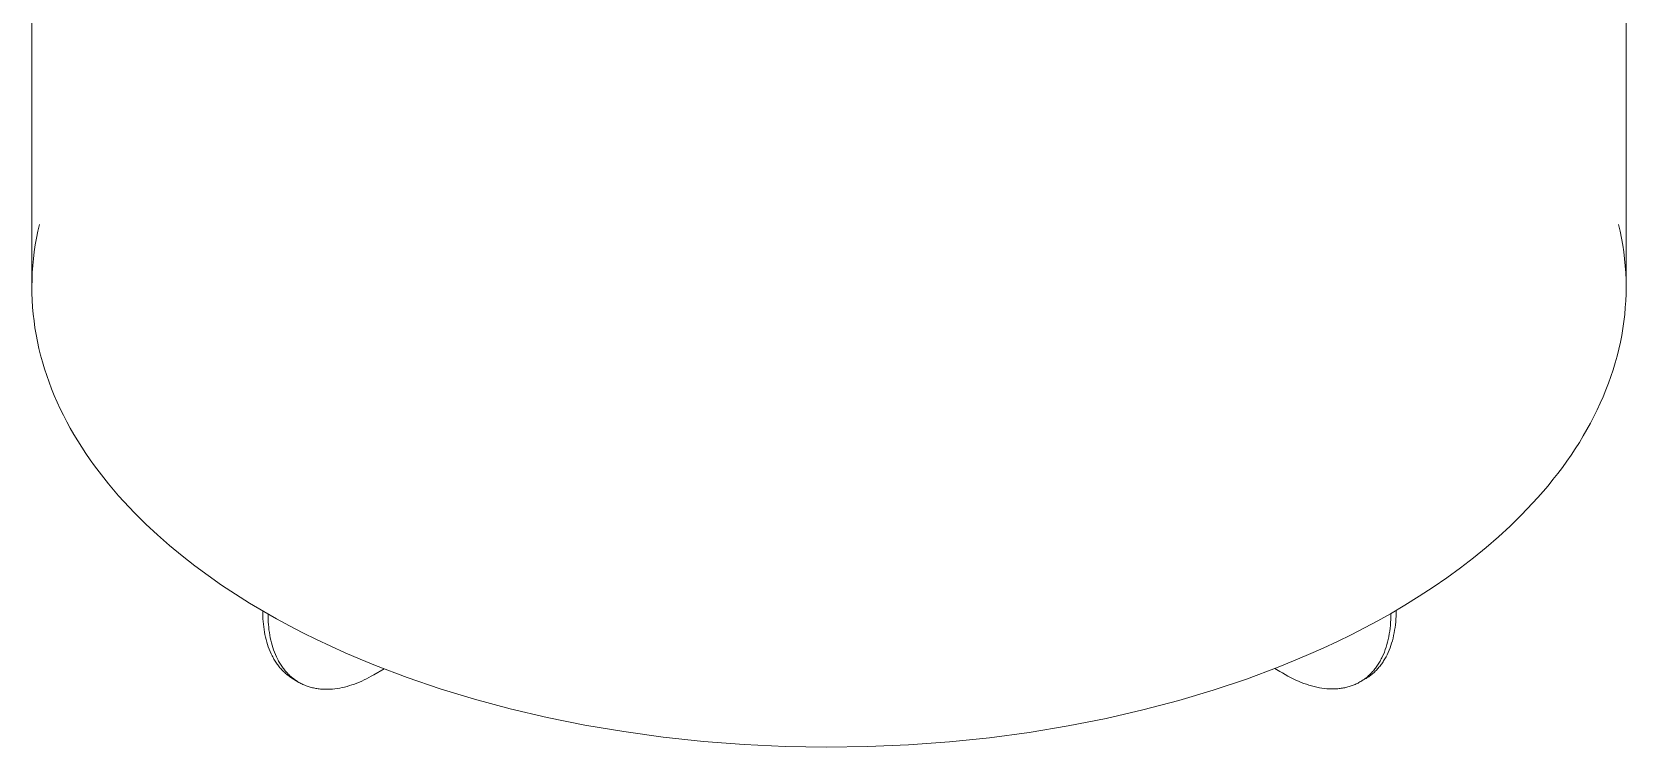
# Model space of a CAD drawing. Header units: millimetres. Extents: x -93 to 2210, y -85 to 1555.
# Drawn here: x 1570 to 2210, y 846 to 1133 of the extents above; entities that cross this region are included whole.
import ezdxf

# ---------------------------------------------------------------- set-up
doc = ezdxf.new("R2010")
doc.units = ezdxf.units.MM
doc.layers.add('ZANO_R', color=7, linetype='Continuous', lineweight=0)

msp = doc.modelspace()

# ---------------------------------------------------------------- linework, layer by layer
at = {"layer": 'ZANO_R'}
for p, q in [((1570.3, 1324.85), (1570.3, 1030.91)), ((2210.3, 1324.85), (2210.3, 1030.91)), ((1573.3, 1056.15), (1572.68, 1053.41)), ((2207.92, 1053.39), (2207.3, 1056.15)), ((1572.13, 1050.65), (1571.66, 1047.89)), ((1572.68, 1053.41), (1572.13, 1050.65)), ((2208.48, 1050.62), (2207.92, 1053.39)), ((2208.95, 1047.84), (2208.48, 1050.62)), ((1571.25, 1045.13), (1570.92, 1042.36)), ((1571.66, 1047.89), (1571.25, 1045.13)), ((2209.36, 1045.06), (2208.95, 1047.84)), ((2209.7, 1042.27), (2209.36, 1045.06)), ((1570.46, 1036.81), (1570.35, 1034.03)), ((1570.65, 1039.59), (1570.46, 1036.81)), ((1570.92, 1042.36), (1570.65, 1039.59)), ((2209.96, 1039.48), (2209.7, 1042.27)), ((2210.14, 1036.68), (2209.96, 1039.48)), ((1570.35, 1034.03), (1570.3, 1031.25)), ((1570.3, 1031.25), (1570.33, 1028.47)), ((2210.26, 1033.88), (2210.14, 1036.68)), ((2210.3, 1031.09), (2210.26, 1033.88)), ((2210.27, 1028.29), (2210.3, 1031.09)), ((1570.33, 1028.47), (1570.43, 1025.69)), ((1570.43, 1025.69), (1570.6, 1022.92)), ((2209.98, 1022.69), (2210.16, 1025.49)), ((2210.16, 1025.49), (2210.27, 1028.29)), ((1570.6, 1022.92), (1570.85, 1020.14)), ((1570.85, 1020.14), (1571.16, 1017.37)), ((2209.41, 1017.11), (2209.73, 1019.9)), ((2209.73, 1019.9), (2209.98, 1022.69)), ((1571.16, 1017.37), (1571.55, 1014.6)), ((1571.55, 1014.6), (1572.01, 1011.84)), ((1572.01, 1011.84), (1572.54, 1009.09)), ((2207.99, 1008.77), (2208.54, 1011.55)), ((2208.54, 1011.55), (2209.01, 1014.33)), ((2209.01, 1014.33), (2209.41, 1017.11)), ((1572.54, 1009.09), (1573.14, 1006.34)), ((1573.14, 1006.34), (1573.82, 1003.61)), ((2206.69, 1003.25), (2207.38, 1006.01)), ((2207.38, 1006.01), (2207.99, 1008.77)), ((1573.82, 1003.61), (1574.56, 1000.88)), ((1574.56, 1000.88), (1575.37, 998.16)), ((2205.11, 997.77), (2205.94, 1000.5)), ((2205.94, 1000.5), (2206.69, 1003.25)), ((1575.37, 998.16), (1576.25, 995.45)), ((1576.25, 995.45), (1577.2, 992.75)), ((1577.2, 992.75), (1578.22, 990.07)), ((2202.21, 989.62), (2203.24, 992.32)), ((2203.24, 992.32), (2204.21, 995.04)), ((2204.21, 995.04), (2205.11, 997.77)), ((1578.22, 990.07), (1579.3, 987.4)), ((1579.3, 987.4), (1580.45, 984.74)), ((2199.93, 984.26), (2201.1, 986.93)), ((2201.1, 986.93), (2202.21, 989.62)), ((1580.45, 984.74), (1581.67, 982.1)), ((1581.67, 982.1), (1582.95, 979.48)), ((1582.95, 979.48), (1584.3, 976.87)), ((2197.39, 978.96), (2198.69, 981.6)), ((2198.69, 981.6), (2199.93, 984.26)), ((1584.3, 976.87), (1585.7, 974.28)), ((1585.7, 974.28), (1587.18, 971.71)), ((2193.09, 971.14), (2194.59, 973.73)), ((2194.59, 973.73), (2196.02, 976.34)), ((2196.02, 976.34), (2197.39, 978.96)), ((1587.18, 971.71), (1588.71, 969.16)), ((1588.71, 969.16), (1590.3, 966.62)), ((1590.3, 966.62), (1591.95, 964.11)), ((2189.91, 966.02), (2191.53, 968.57)), ((2191.53, 968.57), (2193.09, 971.14)), ((1591.95, 964.11), (1593.66, 961.62)), ((1593.66, 961.62), (1595.43, 959.15)), ((2184.7, 958.5), (2186.5, 960.99)), ((2186.5, 960.99), (2188.23, 963.49)), ((2188.23, 963.49), (2189.91, 966.02)), ((1595.43, 959.15), (1597.26, 956.7)), ((1597.26, 956.7), (1599.13, 954.27)), ((1599.13, 954.27), (1601.07, 951.87)), ((2180.93, 953.6), (2182.84, 956.04)), ((2182.84, 956.04), (2184.7, 958.5)), ((1601.07, 951.87), (1603.05, 949.49)), ((1603.05, 949.49), (1605.09, 947.14)), ((2174.88, 946.43), (2176.95, 948.79)), ((2176.95, 948.79), (2178.97, 951.18)), ((2178.97, 951.18), (2180.93, 953.6)), ((1605.09, 947.14), (1607.18, 944.81)), ((1607.18, 944.81), (1611.51, 940.22)), ((2168.37, 939.48), (2172.76, 944.09)), ((2172.76, 944.09), (2174.88, 946.43)), ((1611.51, 940.22), (1616.02, 935.75)), ((1616.02, 935.75), (1620.71, 931.38)), ((2159.02, 930.6), (2163.78, 934.98)), ((2163.78, 934.98), (2168.37, 939.48)), ((1620.71, 931.38), (1625.57, 927.12)), ((2154.09, 926.33), (2159.02, 930.6)), ((1625.57, 927.12), (1630.58, 922.98)), ((1630.58, 922.98), (1635.75, 918.96)), ((2143.76, 918.13), (2149, 922.17)), ((2149, 922.17), (2154.09, 926.33)), ((1635.75, 918.96), (1641.05, 915.05)), ((2138.38, 914.21), (2143.76, 918.13)), ((1641.05, 915.05), (1646.48, 911.26)), ((1646.48, 911.26), (1652.03, 907.59)), ((2127.25, 906.74), (2132.87, 910.42)), ((2132.87, 910.42), (2138.38, 914.21)), ((1652.03, 907.59), (1657.68, 904.04)), ((1657.68, 904.04), (1663.44, 900.62)), ((2115.68, 899.76), (2121.52, 903.19)), ((2121.52, 903.19), (2127.25, 906.74)), ((1662.97, 900.88), (1662.97, 900.89)), ((1662.97, 900.88), (1662.98, 899.8)), ((1665.09, 899.66), (1662.97, 900.88)), ((1662.98, 899.8), (1663.01, 898.72)), ((1663.01, 898.72), (1663.06, 897.65)), ((1663.06, 897.65), (1663.14, 896.58)), ((1663.14, 896.58), (1663.24, 895.52)), ((1663.44, 900.62), (1668.5, 897.74)), ((1665.09, 899.66), (1665.09, 899.66)), ((1665.1, 898.58), (1665.09, 899.66)), ((1665.13, 897.5), (1665.1, 898.58)), ((1665.18, 896.42), (1665.13, 897.5)), ((1665.26, 895.36), (1665.18, 896.42)), ((1668.5, 897.74), (1673.71, 894.91)), ((2105.34, 894.09), (2110.59, 896.91)), ((2110.59, 896.91), (2115.68, 899.76)), ((2115.75, 896.23), (2115.66, 895.06)), ((2115.82, 897.41), (2115.75, 896.23)), ((2115.85, 898.6), (2115.82, 897.41)), ((2115.87, 899.8), (2115.85, 898.6)), ((2115.87, 899.86), (2115.86, 899.86)), ((2117.99, 901.09), (2115.87, 899.86)), ((2115.87, 899.86), (2115.87, 899.8)), ((2117.68, 895.31), (2117.79, 896.43)), ((2117.79, 896.43), (2117.88, 897.56)), ((2117.88, 897.56), (2117.94, 898.71)), ((2117.94, 898.71), (2117.98, 899.86)), ((2117.98, 901.09), (2117.99, 901.09)), ((2117.98, 899.86), (2117.99, 901.03)), ((2117.99, 901.09), (2117.99, 901.03)), ((1663.24, 895.52), (1663.36, 894.46)), ((1663.36, 894.46), (1663.5, 893.41)), ((1663.5, 893.41), (1663.67, 892.38)), ((1663.67, 892.38), (1663.87, 891.35)), ((1663.87, 891.35), (1664.09, 890.34)), ((1664.09, 890.34), (1664.33, 889.34)), ((1665.36, 894.29), (1665.26, 895.36)), ((1665.48, 893.24), (1665.36, 894.29)), ((1665.63, 892.19), (1665.48, 893.24)), ((1665.8, 891.15), (1665.63, 892.19)), ((1665.99, 890.13), (1665.8, 891.15)), ((1666.21, 889.11), (1665.99, 890.13)), ((1673.71, 894.91), (1679.09, 892.12)), ((1679.09, 892.12), (1684.62, 889.38)), ((2094.38, 888.61), (2099.94, 891.33)), ((2099.94, 891.33), (2105.34, 894.09)), ((2115.02, 890.53), (2114.79, 889.45)), ((2115.22, 891.64), (2115.02, 890.53)), ((2115.39, 892.76), (2115.22, 891.64)), ((2115.54, 893.9), (2115.39, 892.76)), ((2115.66, 895.06), (2115.54, 893.9)), ((2116.47, 888.92), (2116.74, 889.94)), ((2116.74, 889.94), (2116.98, 890.98)), ((2116.98, 890.98), (2117.19, 892.04)), ((2117.19, 892.04), (2117.38, 893.11)), ((2117.38, 893.11), (2117.54, 894.2)), ((2117.54, 894.2), (2117.68, 895.31)), ((1664.33, 889.34), (1664.6, 888.35)), ((1664.6, 888.35), (1664.9, 887.38)), ((1664.9, 887.38), (1665.22, 886.42)), ((1665.22, 886.42), (1665.57, 885.49)), ((1665.57, 885.49), (1665.94, 884.57)), ((1665.94, 884.57), (1666.35, 883.67)), ((1666.45, 888.11), (1666.21, 889.11)), ((1666.35, 883.67), (1666.77, 882.8)), ((1666.72, 887.12), (1666.45, 888.11)), ((1667.02, 886.15), (1666.72, 887.12)), ((1667.34, 885.2), (1667.02, 886.15)), ((1667.69, 884.26), (1667.34, 885.2)), ((1668.07, 883.35), (1667.69, 884.26)), ((1668.47, 882.45), (1668.07, 883.35)), ((1684.62, 889.38), (1690.3, 886.69)), ((1690.3, 886.69), (1696.13, 884.06)), ((1696.13, 884.06), (1702.12, 881.48)), ((2076.78, 880.78), (2082.8, 883.33)), ((2082.8, 883.33), (2088.66, 885.94)), ((2088.66, 885.94), (2094.38, 888.61)), ((2112.85, 883.39), (2112.43, 882.47)), ((2113.24, 884.34), (2112.85, 883.39)), ((2113.6, 885.32), (2113.24, 884.34)), ((2113.94, 886.32), (2113.6, 885.32)), ((2113.91, 882.43), (2114.35, 883.28)), ((2114.25, 887.34), (2113.94, 886.32)), ((2114.53, 888.38), (2114.25, 887.34)), ((2114.35, 883.28), (2114.77, 884.16)), ((2114.79, 889.45), (2114.53, 888.38)), ((2114.77, 884.16), (2115.16, 885.07)), ((2115.16, 885.07), (2115.52, 886)), ((2115.52, 886), (2115.87, 886.95)), ((2115.87, 886.95), (2116.18, 887.93)), ((2116.18, 887.93), (2116.47, 888.92)), ((1666.77, 882.8), (1667, 882.37)), ((1667, 882.37), (1667.23, 881.95)), ((1667.23, 881.95), (1667.46, 881.53)), ((1667.46, 881.53), (1667.71, 881.12)), ((1667.71, 881.12), (1667.95, 880.71)), ((1667.95, 880.71), (1668.21, 880.32)), ((1668.21, 880.32), (1668.47, 879.92)), ((1668.89, 881.57), (1668.47, 882.45)), ((1668.47, 879.92), (1668.74, 879.54)), ((1668.74, 879.54), (1669.02, 879.16)), ((1669.12, 881.14), (1668.89, 881.57)), ((1669.02, 879.16), (1669.3, 878.79)), ((1669.35, 880.72), (1669.12, 881.14)), ((1669.3, 878.79), (1669.59, 878.43)), ((1669.58, 880.3), (1669.35, 880.72)), ((1669.83, 879.89), (1669.58, 880.3)), ((1669.59, 878.43), (1669.88, 878.07)), ((1670.08, 879.49), (1669.83, 879.89)), ((1669.88, 878.07), (1670.18, 877.72)), ((1670.33, 879.09), (1670.08, 879.49)), ((1670.18, 877.72), (1670.49, 877.38)), ((1670.59, 878.7), (1670.33, 879.09)), ((1670.49, 877.38), (1670.8, 877.04)), ((1670.86, 878.31), (1670.59, 878.7)), ((1670.8, 877.04), (1671.12, 876.71)), ((1671.14, 877.94), (1670.86, 878.31)), ((1671.42, 877.56), (1671.14, 877.94)), ((1671.71, 877.2), (1671.42, 877.56)), ((1672, 876.84), (1671.71, 877.2)), ((1672.3, 876.49), (1672, 876.84)), ((1702.12, 881.48), (1708.25, 878.97)), ((1707.51, 875.16), (1711.73, 877.6)), ((1708.25, 878.97), (1720.96, 874.15)), ((2057.86, 873.51), (2070.62, 878.29)), ((2069.29, 877.76), (2071.32, 876.59)), ((2070.62, 878.29), (2076.78, 880.78)), ((2108.83, 876.84), (2108.52, 876.49)), ((2109.12, 877.19), (2108.83, 876.84)), ((2109.41, 877.55), (2109.12, 877.19)), ((2109.69, 877.92), (2109.41, 877.55)), ((2109.6, 876.62), (2109.91, 876.93)), ((2109.97, 878.29), (2109.69, 877.92)), ((2109.91, 876.93), (2110.21, 877.24)), ((2110.25, 878.68), (2109.97, 878.29)), ((2110.21, 877.24), (2110.51, 877.57)), ((2110.51, 879.07), (2110.25, 878.68)), ((2110.77, 879.47), (2110.51, 879.07)), ((2110.51, 877.57), (2110.8, 877.89)), ((2111.03, 879.88), (2110.77, 879.47)), ((2110.8, 877.89), (2111.09, 878.23)), ((2111.28, 880.29), (2111.03, 879.88)), ((2111.09, 878.23), (2111.37, 878.58)), ((2111.52, 880.71), (2111.28, 880.29)), ((2111.37, 878.58), (2111.65, 878.93)), ((2111.76, 881.14), (2111.52, 880.71)), ((2111.65, 878.93), (2111.93, 879.29)), ((2111.99, 881.58), (2111.76, 881.14)), ((2111.93, 879.29), (2112.19, 879.66)), ((2112.21, 882.02), (2111.99, 881.58)), ((2112.19, 879.66), (2112.46, 880.03)), ((2112.43, 882.47), (2112.21, 882.02)), ((2112.46, 880.03), (2112.71, 880.41)), ((2112.71, 880.41), (2112.96, 880.8)), ((2112.96, 880.8), (2113.21, 881.2)), ((2113.21, 881.2), (2113.45, 881.6)), ((2113.45, 881.6), (2113.68, 882.01)), ((2113.68, 882.01), (2113.91, 882.43)), ((1671.12, 876.71), (1671.44, 876.39)), ((1671.44, 876.39), (1671.78, 876.08)), ((1671.78, 876.08), (1672.11, 875.78)), ((1672.11, 875.78), (1672.45, 875.48)), ((1672.61, 876.15), (1672.3, 876.49)), ((1672.45, 875.48), (1672.8, 875.2)), ((1672.92, 875.82), (1672.61, 876.15)), ((1672.8, 875.2), (1673.16, 874.92)), ((1673.24, 875.49), (1672.92, 875.82)), ((1673.16, 874.92), (1673.52, 874.64)), ((1673.57, 875.17), (1673.24, 875.49)), ((1673.52, 874.64), (1673.88, 874.38)), ((1673.9, 874.86), (1673.57, 875.17)), ((1673.88, 874.38), (1674.25, 874.13)), ((1674.23, 874.55), (1673.9, 874.86)), ((1674.58, 874.26), (1674.23, 874.55)), ((1674.25, 874.13), (1674.63, 873.88)), ((1674.92, 873.97), (1674.58, 874.26)), ((1674.63, 873.88), (1675.01, 873.64)), ((1675.28, 873.69), (1674.92, 873.97)), ((1675.01, 873.64), (1675.39, 873.42)), ((1675.64, 873.42), (1675.28, 873.69)), ((1675.39, 873.42), (1677.51, 872.19)), ((1676, 873.16), (1675.64, 873.42)), ((1676.37, 872.9), (1676, 873.16)), ((1676.75, 872.66), (1676.37, 872.9)), ((1677.13, 872.42), (1676.75, 872.66)), ((1677.51, 872.19), (1677.13, 872.42)), ((1677.9, 871.97), (1677.51, 872.19)), ((1678.3, 871.76), (1677.9, 871.97)), ((1678.7, 871.56), (1678.3, 871.76)), ((1679.11, 871.36), (1678.7, 871.56)), ((1679.52, 871.18), (1679.11, 871.36)), ((1679.93, 871), (1679.52, 871.18)), ((1680.35, 870.84), (1679.93, 871)), ((1680.77, 870.68), (1680.35, 870.84)), ((1681.2, 870.53), (1680.77, 870.68)), ((1681.63, 870.39), (1681.2, 870.53)), ((1696.83, 870.57), (1695.84, 870.31)), ((1697.82, 870.86), (1696.83, 870.57)), ((1698.81, 871.18), (1697.82, 870.86)), ((1699.79, 871.52), (1698.81, 871.18)), ((1700.78, 871.9), (1699.79, 871.52)), ((1701.76, 872.29), (1700.78, 871.9)), ((1702.73, 872.71), (1701.76, 872.29)), ((1703.7, 873.16), (1702.73, 872.71)), ((1704.66, 873.63), (1703.7, 873.16)), ((1705.62, 874.12), (1704.66, 873.63)), ((1706.57, 874.63), (1705.62, 874.12)), ((1707.51, 875.16), (1706.57, 874.63)), ((1720.96, 874.15), (1734.23, 869.62)), ((2044.54, 869.04), (2057.86, 873.51)), ((2072.37, 875.94), (2071.32, 876.59)), ((2073.42, 875.32), (2072.37, 875.94)), ((2074.48, 874.72), (2073.42, 875.32)), ((2075.54, 874.16), (2074.48, 874.72)), ((2076.6, 873.62), (2075.54, 874.16)), ((2077.67, 873.11), (2076.6, 873.62)), ((2078.74, 872.63), (2077.67, 873.11)), ((2079.8, 872.19), (2078.74, 872.63)), ((2080.87, 871.78), (2079.8, 872.19)), ((2081.93, 871.4), (2080.87, 871.78)), ((2082.99, 871.05), (2081.93, 871.4)), ((2084.04, 870.74), (2082.99, 871.05)), ((2085.09, 870.46), (2084.04, 870.74)), ((2086.13, 870.22), (2085.09, 870.46)), ((2099.06, 870.46), (2098.63, 870.33)), ((2099.48, 870.59), (2099.06, 870.46)), ((2099.9, 870.72), (2099.48, 870.59)), ((2100.31, 870.87), (2099.9, 870.72)), ((2100.72, 871.03), (2100.31, 870.87)), ((2101.12, 871.19), (2100.72, 871.03)), ((2101.52, 871.36), (2101.12, 871.19)), ((2101.91, 871.54), (2101.52, 871.36)), ((2102.3, 871.72), (2101.91, 871.54)), ((2102.68, 871.92), (2102.3, 871.72)), ((2103.06, 872.12), (2102.68, 871.92)), ((2103.43, 872.33), (2103.06, 872.12)), ((2103.8, 872.55), (2103.43, 872.33)), ((2105.56, 873.56), (2103.44, 872.33)), ((2104.17, 872.77), (2103.8, 872.55)), ((2104.53, 873.01), (2104.17, 872.77)), ((2104.89, 873.25), (2104.53, 873.01)), ((2105.24, 873.51), (2104.89, 873.25)), ((2105.59, 873.77), (2105.24, 873.51)), ((2105.56, 873.56), (2105.92, 873.77)), ((2105.93, 874.04), (2105.59, 873.77)), ((2105.92, 873.77), (2106.27, 873.99)), ((2106.28, 874.31), (2105.93, 874.04)), ((2106.27, 873.99), (2106.63, 874.22)), ((2106.61, 874.6), (2106.28, 874.31)), ((2106.94, 874.89), (2106.61, 874.6)), ((2106.63, 874.22), (2106.97, 874.45)), ((2107.27, 875.2), (2106.94, 874.89)), ((2106.97, 874.45), (2107.32, 874.7)), ((2107.59, 875.51), (2107.27, 875.2)), ((2107.32, 874.7), (2107.65, 874.95)), ((2107.91, 875.83), (2107.59, 875.51)), ((2107.65, 874.95), (2107.99, 875.21)), ((2108.22, 876.16), (2107.91, 875.83)), ((2107.99, 875.21), (2108.32, 875.47)), ((2108.52, 876.49), (2108.22, 876.16)), ((2108.32, 875.47), (2108.65, 875.75)), ((2108.65, 875.75), (2108.97, 876.03)), ((2108.97, 876.03), (2109.29, 876.32)), ((2109.29, 876.32), (2109.6, 876.62)), ((1682.07, 870.26), (1681.63, 870.39)), ((1682.51, 870.14), (1682.07, 870.26)), ((1682.95, 870.03), (1682.51, 870.14)), ((1683.39, 869.92), (1682.95, 870.03)), ((1683.84, 869.83), (1683.39, 869.92)), ((1684.3, 869.74), (1683.84, 869.83)), ((1684.75, 869.67), (1684.3, 869.74)), ((1685.21, 869.6), (1684.75, 869.67)), ((1685.68, 869.54), (1685.21, 869.6)), ((1686.14, 869.49), (1685.68, 869.54)), ((1686.61, 869.45), (1686.14, 869.49)), ((1687.08, 869.42), (1686.61, 869.45)), ((1687.55, 869.4), (1687.08, 869.42)), ((1688.03, 869.39), (1687.55, 869.4)), ((1688.5, 869.38), (1688.03, 869.39)), ((1688.98, 869.38), (1688.5, 869.38)), ((1689.47, 869.4), (1688.98, 869.38)), ((1689.95, 869.42), (1689.47, 869.4)), ((1690.92, 869.49), (1689.95, 869.42)), ((1691.9, 869.59), (1690.92, 869.49)), ((1692.88, 869.72), (1691.9, 869.59)), ((1693.86, 869.89), (1692.88, 869.72)), ((1694.85, 870.09), (1693.86, 869.89)), ((1695.84, 870.31), (1694.85, 870.09)), ((1734.23, 869.62), (1748.04, 865.42)), ((1748.04, 865.42), (1762.35, 861.57)), ((2016.33, 861.09), (2030.68, 864.89)), ((2030.68, 864.89), (2044.54, 869.04)), ((2087.17, 870.02), (2086.13, 870.22)), ((2088.2, 869.85), (2087.17, 870.02)), ((2089.21, 869.71), (2088.2, 869.85)), ((2090.22, 869.61), (2089.21, 869.71)), ((2090.72, 869.58), (2090.22, 869.61)), ((2091.21, 869.55), (2090.72, 869.58)), ((2091.7, 869.53), (2091.21, 869.55)), ((2092.19, 869.52), (2091.7, 869.53)), ((2092.68, 869.52), (2092.19, 869.52)), ((2093.16, 869.53), (2092.68, 869.52)), ((2093.64, 869.55), (2093.16, 869.53)), ((2094.11, 869.58), (2093.64, 869.55)), ((2094.58, 869.62), (2094.11, 869.58)), ((2095.05, 869.66), (2094.58, 869.62)), ((2095.51, 869.71), (2095.05, 869.66)), ((2095.97, 869.78), (2095.51, 869.71)), ((2096.43, 869.85), (2095.97, 869.78)), ((2096.88, 869.93), (2096.43, 869.85)), ((2097.32, 870.02), (2096.88, 869.93)), ((2097.77, 870.11), (2097.32, 870.02)), ((2098.2, 870.22), (2097.77, 870.11)), ((2098.63, 870.33), (2098.2, 870.22)), ((1762.35, 861.57), (1777.13, 858.1)), ((1777.13, 858.1), (1792.32, 855.03)), ((1986.29, 854.67), (2001.51, 857.68)), ((2001.51, 857.68), (2016.33, 861.09)), ((1792.32, 855.03), (1807.88, 852.39)), ((1807.88, 852.39), (1823.76, 850.2)), ((1954.79, 849.95), (1970.69, 852.09)), ((1970.69, 852.09), (1986.29, 854.67)), ((1823.76, 850.2), (1839.9, 848.47)), ((1839.9, 848.47), (1856.24, 847.21)), ((1856.24, 847.21), (1872.71, 846.44)), ((1872.71, 846.44), (1889.25, 846.16)), ((1889.25, 846.16), (1905.8, 846.38)), ((1905.8, 846.38), (1922.28, 847.09)), ((1922.28, 847.09), (1938.63, 848.28)), ((1938.63, 848.28), (1954.79, 849.95))]:
    msp.add_line(p, q, dxfattribs=at)

doc.saveas('drawing.dxf')
